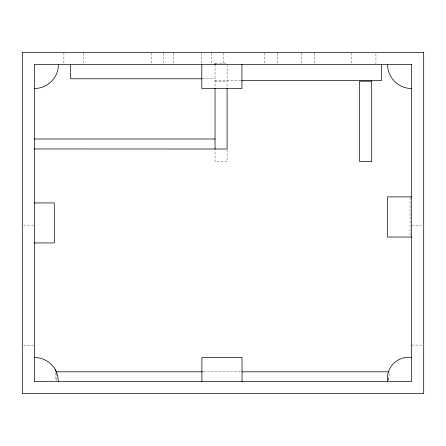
<?xml version="1.0" encoding="UTF-8"?>
<svg xmlns="http://www.w3.org/2000/svg" width="446" height="446" viewBox="0 0 446 446"><rect width="100%" height="100%" fill="white"/><g stroke="black" fill="none" stroke-linecap="round" stroke-linejoin="round"><path stroke-width="0.33" stroke-dasharray="2.23 1.67" d="M388.204 380.12L388.304 376.658M388.589 380.209L389.391 372.142M215.713 63.142L227.086 63.142M202.54 78.78L215.044 78.78M215.044 80.503L241.002 80.503M215.044 81.205L227.086 81.205M23.638 225.124L34.342 225.124M411.658 225.341L423.031 225.341M411.658 345.092L423.031 345.092M23.638 345.31L34.342 345.31M203.142 371.813L241.459 371.813M55.466 372.856L56.101 380.884M410.052 197.578L410.052 236.335M375.933 53.743L375.933 64.447M351.849 53.074L351.849 63.778M314.686 53.074L314.686 64.447M301.842 53.074L301.842 64.447M277.306 53.074L277.306 64.447M264.461 53.074L264.461 64.447M227.086 64.447L227.086 87.438M227.086 149.694L227.086 161.485L215.044 161.485L215.044 148.997M223.753 53.074L223.753 64.447M215.044 64.447L215.044 87.472M211.711 53.074L211.711 63.778M201.765 53.074L201.765 64.447M173.667 53.074L173.667 64.447M163.543 53.074L163.543 64.447M151.501 53.074L151.501 64.447M83.82 53.074L83.82 64.447M63.901 53.074L63.901 64.447M56.151 373.899L56.151 380.856"/><path stroke-width="0.67" d="M201.848 78.78L70.546 78.78L70.546 64.447M241.699 80.503L381.559 80.503L381.559 64.447M34.342 138.99L215.044 138.99M34.342 148.958L227.086 148.997L227.086 88.113M411.658 196.887L387.574 196.887L387.574 237.027L411.658 237.027M34.342 202.93L54.3 202.93L54.3 242.931L34.342 242.931M56.151 371.813L202.451 371.813M242.156 371.813L388.455 371.813M55.198 369.511L57.606 375.32L58.426 381.553M242.027 381.553L242.027 357.469L201.887 357.469L201.887 381.553M241.938 64.447L241.938 88.531L201.798 88.531L201.798 64.447M215.044 63.142L215.044 64.447M215.044 88.163L215.044 148.997M34.342 357.469A24.084 24.084 0 0 1 56.592 372.338M387.574 381.553A21.285 21.285 0 0 1 411.658 357.469M411.658 88.531A24.084 24.084 0 0 1 387.574 64.447M58.426 64.447A24.084 24.084 0 0 1 34.342 88.531M423.7 52.405L22.3 52.405L22.3 393.595L423.7 393.595L423.7 52.405M411.658 64.447L34.342 64.447L34.342 381.553L411.658 381.553L411.658 64.447M371.674 81.205L359.632 81.205L359.632 161.485L371.674 161.485L371.674 81.205"/></g></svg>
